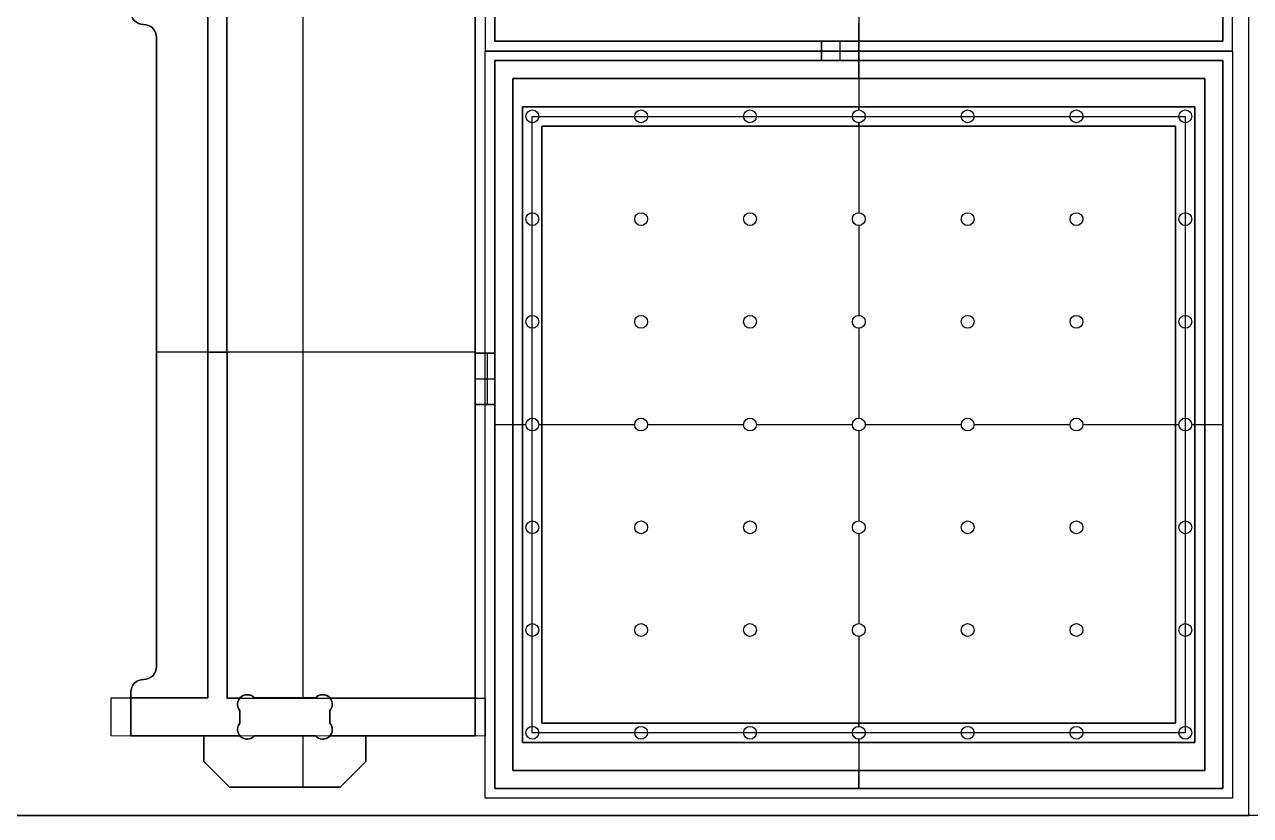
# Model space of a CAD drawing. Extents: x 0 to 96, y 0 to 48.
# Drawn here: x 48.17 to 72.03, y 0 to 15.4 of the extents above; entities that cross this region are included whole.
import ezdxf

# ---------------------------------------------------------------- set-up
doc = ezdxf.new("R2010")
doc.units = 0
doc.header["$MEASUREMENT"] = 0
for name, color, linetype in [('PECK_DRILLING', 100, 'CONTINUOUS'), ('POCKETS_10_MM', 5, 'CONTINUOUS'), ('PROFILE_-_INSIDE', 30, 'CONTINUOUS'), ('PROFILE_-_ON', 216, 'CONTINUOUS'), ('PROFILE_-_OUTSIDE', 18, 'CONTINUOUS'), ('STOCK_PERIMETER', 1, 'CONTINUOUS'), ('TABS', 51, 'CONTINUOUS')]:
    doc.layers.add(name, color=color, linetype=linetype)

msp = doc.modelspace()

# ---------------------------------------------------------------- linework, layer by layer
at = {"layer": 'PECK_DRILLING'}
for centre in [(58.054, 13.61), (60.172, 13.61), (62.29, 13.61), (64.408, 13.61), (66.526, 13.61), (68.644, 13.61), (70.762, 13.61), (58.054, 11.61), (60.172, 11.61), (62.29, 11.61), (64.408, 11.61), (66.526, 11.61), (68.644, 11.61), (70.762, 11.61), (58.054, 9.61), (60.172, 9.61), (62.29, 9.61), (64.408, 9.61), (66.526, 9.61), (68.644, 9.61), (70.762, 9.61), (58.054, 7.61), (60.172, 7.61), (62.29, 7.61), (64.408, 7.61), (66.526, 7.61), (68.644, 7.61), (70.762, 7.61), (58.054, 5.61), (60.172, 5.61), (62.29, 5.61), (64.408, 5.61), (66.526, 5.61), (68.644, 5.61), (70.762, 5.61), (58.054, 3.61), (60.172, 3.61), (62.29, 3.61), (64.408, 3.61), (66.526, 3.61), (68.644, 3.61), (70.762, 3.61), (58.054, 1.61), (60.172, 1.61), (62.29, 1.61), (64.408, 1.61), (66.526, 1.61), (68.644, 1.61), (70.762, 1.61)]:
    msp.add_circle(centre, 0.125, dxfattribs=at)
at = {"layer": 'POCKETS_10_MM'}
for points in [[(57.136, 14.887), (71.681, 14.887), (71.681, 29.433), (57.136, 29.433)], [(49.861, 1.55), (49.861, 2.288), (51.741, 2.288), (51.741, 15.758), (49.861, 15.758), (49.86, 16.496), (57.135, 16.496), (57.136, 15.758), (52.111, 15.758), (52.114, 2.287), (57.136, 2.287), (57.136, 1.547)], [(57.136, 14.882), (71.681, 14.882), (71.681, 0.337), (57.136, 0.337)], [(57.673, 14.345), (71.143, 14.345), (71.143, 0.875), (57.673, 0.875)], [(70.949, 13.797), (70.949, 1.422), (57.867, 1.422), (57.867, 13.797)], [(70.574, 13.422), (70.574, 1.797), (58.242, 1.797), (58.242, 13.422)]]:
    msp.add_lwpolyline(points, close=True, dxfattribs=at)
at = {"layer": 'PROFILE_-_INSIDE'}
msp.add_lwpolyline([(52.647, 2.288), (53.835, 2.288, -1), (54.116, 2.039), (54.116, 1.798, -1), (53.835, 1.55), (52.647, 1.55, -1), (52.366, 1.798), (52.366, 2.039, -1)], format="xyb", close=True, dxfattribs=at)
at = {"layer": 'PROFILE_-_ON'}
msp.add_lwpolyline([(70.762, 13.61), (70.762, 1.61), (58.054, 1.61), (58.054, 13.61)], close=True, dxfattribs=at)
at = {"layer": 'PROFILE_-_OUTSIDE'}
for p, q in [((57.323, 15.075), (57.323, 29.245)), ((57.323, 29.245, 0.34), (57.323, 15.075, 0.34)), ((71.493, 29.245), (71.493, 15.075)), ((71.493, 15.075, 0.34), (71.493, 29.245, 0.34)), ((56.943, 1.55), (56.943, 16.495)), ((56.943, 16.495), (56.943, 1.55)), ((64.408, 16.035), (64.408, 15.075)), ((51.741, 15.758, 0.34), (51.741, 2.288, 0.34)), ((51.741, 15.758, 0.74), (51.741, 2.288, 0.74)), ((51.741, 2.288, 0.54), (51.741, 15.758, 0.54)), ((52.114, 2.287, 0.74), (52.111, 15.758, 0.74)), ((52.114, 2.287, 0.34), (52.111, 15.758, 0.34)), ((52.111, 15.758, 0.54), (52.114, 2.287, 0.54)), ((53.592, 15.758), (53.592, 2.288)), ((53.592, 15.758, 0.74), (53.592, 2.288, 0.74)), ((56.943, 15.758, 0.74), (56.943, 2.287, 0.74)), ((56.943, 2.287, 0.37), (56.943, 15.758, 0.37)), ((64.408, 15.075, 0.34), (64.408, 15.425, 0.34)), ((50.741, 15.148), (50.741, 2.898)), ((50.741, 15.148), (50.741, 15.148, 0.74)), ((71.493, 15.075), (57.323, 15.075)), ((57.323, 15.075), (57.323, 15.075, 0.34)), ((57.323, 15.075, 0.34), (71.493, 15.075, 0.34)), ((64.408, 15.075), (64.408, 15.075, 0.34)), ((71.493, 15.075, 0.34), (71.493, 15.075)), ((57.323, 0.525), (57.323, 14.695)), ((57.323, 14.695), (71.493, 14.695)), ((57.323, 14.695, 0.34), (57.323, 0.525, 0.34)), ((71.493, 14.695, 0.34), (57.323, 14.695, 0.34)), ((57.323, 14.695, 0.34), (57.323, 14.695)), ((64.408, 14.695), (64.408, 13.735)), ((64.408, 14.695), (64.408, 14.695, 0.34)), ((64.408, 14.345, 0.34), (64.408, 14.695, 0.34)), ((71.493, 14.695), (71.493, 0.525)), ((71.493, 0.525, 0.34), (71.493, 14.695, 0.34)), ((71.493, 14.695, 0.34), (71.493, 14.695)), ((57.673, 14.345, 0.74), (57.673, 14.345, 0.34)), ((57.673, 14.345, 0.34), (71.143, 14.345, 0.34)), ((57.673, 0.875, 0.34), (57.673, 14.345, 0.34)), ((57.673, 14.345, 0.74), (71.143, 14.345, 0.74)), ((57.673, 0.875, 0.74), (57.673, 14.345, 0.74)), ((71.143, 14.345, 0.54), (57.673, 14.345, 0.54)), ((57.673, 14.345, 0.54), (57.673, 0.875, 0.54)), ((64.408, 14.345, 0.74), (64.408, 14.345, 0.34)), ((64.408, 14.345, 0.74), (64.408, 13.797, 0.74)), ((71.143, 14.345, 0.34), (71.143, 14.345, 0.74)), ((71.143, 14.345, 0.34), (71.143, 0.875, 0.34)), ((71.143, 14.345, 0.74), (71.143, 0.875, 0.74)), ((71.143, 0.875, 0.54), (71.143, 14.345, 0.54)), ((70.949, 13.797, 0.34), (57.867, 13.797, 0.34)), ((57.867, 13.797, 0.34), (57.867, 13.797, 0.74)), ((57.867, 13.797, 0.34), (57.867, 1.422, 0.34)), ((70.949, 13.797, 0.74), (57.867, 13.797, 0.74)), ((57.867, 13.797, 0.74), (57.867, 1.422, 0.74)), ((57.867, 13.797, 0.54), (70.949, 13.797, 0.54)), ((57.867, 1.422, 0.54), (57.867, 13.797, 0.54)), ((57.929, 13.61), (57.929, 13.61, 0.34)), ((58.054, 13.735), (58.054, 13.735, 0.34)), ((58.179, 13.61), (58.179, 13.61, 0.34)), ((60.047, 13.61), (60.047, 13.61, 0.34)), ((60.172, 13.735), (60.172, 13.735, 0.34)), ((60.297, 13.61), (60.297, 13.61, 0.34)), ((62.165, 13.61), (62.165, 13.61, 0.34)), ((62.29, 13.735), (62.29, 13.735, 0.34)), ((62.415, 13.61), (62.415, 13.61, 0.34)), ((64.283, 13.61), (64.283, 13.61, 0.34)), ((64.408, 13.797, 0.74), (64.408, 13.797, 0.34)), ((64.408, 13.735, 0.34), (64.408, 13.797, 0.34)), ((64.408, 13.735), (64.408, 13.735, 0.34)), ((64.533, 13.61), (64.533, 13.61, 0.34)), ((66.401, 13.61), (66.401, 13.61, 0.34)), ((66.526, 13.735), (66.526, 13.735, 0.34)), ((66.651, 13.61), (66.651, 13.61, 0.34)), ((68.519, 13.61), (68.519, 13.61, 0.34)), ((68.644, 13.735), (68.644, 13.735, 0.34)), ((68.769, 13.61), (68.769, 13.61, 0.34)), ((70.637, 13.61), (70.637, 13.61, 0.34)), ((70.762, 13.735), (70.762, 13.735, 0.34)), ((70.887, 13.61), (70.887, 13.61, 0.34)), ((70.949, 13.797, 0.74), (70.949, 13.797, 0.34)), ((70.949, 1.422, 0.34), (70.949, 13.797, 0.34)), ((70.949, 1.422, 0.74), (70.949, 13.797, 0.74)), ((70.949, 13.797, 0.54), (70.949, 1.422, 0.54)), ((58.054, 13.485), (58.054, 13.485, 0.34)), ((58.242, 1.797, 0.34), (58.242, 13.422, 0.34)), ((58.242, 13.422, 0.34), (58.242, 13.422, 0.74)), ((58.242, 13.422, 0.34), (70.574, 13.422, 0.34)), ((58.242, 1.797, 0.74), (58.242, 13.422, 0.74)), ((58.242, 13.422, 0.74), (70.574, 13.422, 0.74)), ((58.242, 13.422, 0.54), (58.242, 1.797, 0.54)), ((70.574, 13.422, 0.54), (58.242, 13.422, 0.54)), ((60.172, 13.485), (60.172, 13.485, 0.34)), ((62.29, 13.485), (62.29, 13.485, 0.34)), ((64.408, 13.485), (64.408, 13.485, 0.34)), ((64.408, 13.485), (64.408, 11.735)), ((64.408, 13.422, 0.34), (64.408, 13.485, 0.34)), ((64.408, 13.422, 0.74), (64.408, 13.422, 0.34)), ((64.408, 13.422, 0.74), (64.408, 11.735, 0.74)), ((66.526, 13.485), (66.526, 13.485, 0.34)), ((68.644, 13.485), (68.644, 13.485, 0.34)), ((70.574, 13.422, 0.74), (70.574, 13.422, 0.34)), ((70.574, 13.422, 0.34), (70.574, 1.797, 0.34)), ((70.574, 13.422, 0.74), (70.574, 1.797, 0.74)), ((70.574, 1.797, 0.54), (70.574, 13.422, 0.54)), ((70.762, 13.485), (70.762, 13.485, 0.34)), ((58.054, 11.735), (58.054, 11.735, 0.34)), ((60.172, 11.735), (60.172, 11.735, 0.74)), ((62.29, 11.735), (62.29, 11.735, 0.74)), ((64.408, 11.735), (64.408, 11.735, 0.74)), ((66.526, 11.735), (66.526, 11.735, 0.74)), ((68.644, 11.735), (68.644, 11.735, 0.74)), ((70.762, 11.735), (70.762, 11.735, 0.34)), ((57.929, 11.61), (57.929, 11.61, 0.34)), ((58.054, 11.485), (58.054, 11.485, 0.34)), ((58.179, 11.61), (58.179, 11.61, 0.34)), ((60.047, 11.61), (60.047, 11.61, 0.74)), ((60.172, 11.485), (60.172, 11.485, 0.74)), ((60.297, 11.61), (60.297, 11.61, 0.74)), ((62.165, 11.61), (62.165, 11.61, 0.74)), ((62.29, 11.485), (62.29, 11.485, 0.74)), ((62.415, 11.61), (62.415, 11.61, 0.74)), ((64.283, 11.61), (64.283, 11.61, 0.74)), ((64.408, 11.485), (64.408, 11.485, 0.74)), ((64.408, 11.485), (64.408, 9.735)), ((64.408, 11.485, 0.74), (64.408, 9.735, 0.74)), ((64.533, 11.61), (64.533, 11.61, 0.74)), ((66.401, 11.61), (66.401, 11.61, 0.74)), ((66.526, 11.485), (66.526, 11.485, 0.74)), ((66.651, 11.61), (66.651, 11.61, 0.74)), ((68.519, 11.61), (68.519, 11.61, 0.74)), ((68.644, 11.485), (68.644, 11.485, 0.74)), ((68.769, 11.61), (68.769, 11.61, 0.74)), ((70.637, 11.61), (70.637, 11.61, 0.34)), ((70.762, 11.485), (70.762, 11.485, 0.34)), ((70.887, 11.61), (70.887, 11.61, 0.34)), ((57.929, 9.61), (57.929, 9.61, 0.34)), ((58.054, 9.735), (58.054, 9.735, 0.34)), ((58.179, 9.61), (58.179, 9.61, 0.34)), ((60.047, 9.61), (60.047, 9.61, 0.74)), ((60.172, 9.735), (60.172, 9.735, 0.74)), ((60.297, 9.61), (60.297, 9.61, 0.74)), ((62.165, 9.61), (62.165, 9.61, 0.74)), ((62.29, 9.735), (62.29, 9.735, 0.74)), ((62.415, 9.61), (62.415, 9.61, 0.74)), ((64.283, 9.61), (64.283, 9.61, 0.74)), ((64.408, 9.735), (64.408, 9.735, 0.74)), ((64.533, 9.61), (64.533, 9.61, 0.74)), ((66.401, 9.61), (66.401, 9.61, 0.74)), ((66.526, 9.735), (66.526, 9.735, 0.74)), ((66.651, 9.61), (66.651, 9.61, 0.74)), ((68.519, 9.61), (68.519, 9.61, 0.74)), ((68.644, 9.735), (68.644, 9.735, 0.74)), ((68.769, 9.61), (68.769, 9.61, 0.74)), ((70.637, 9.61), (70.637, 9.61, 0.34)), ((70.762, 9.735), (70.762, 9.735, 0.34)), ((70.887, 9.61), (70.887, 9.61, 0.34)), ((58.054, 9.485), (58.054, 9.485, 0.34)), ((60.172, 9.485), (60.172, 9.485, 0.74)), ((62.29, 9.485), (62.29, 9.485, 0.74)), ((64.408, 9.485), (64.408, 9.485, 0.74)), ((64.408, 9.485), (64.408, 7.735)), ((64.408, 9.485, 0.74), (64.408, 7.735, 0.74)), ((66.526, 9.485), (66.526, 9.485, 0.74)), ((68.644, 9.485), (68.644, 9.485, 0.74)), ((70.762, 9.485), (70.762, 9.485, 0.34)), ((50.741, 9.023), (56.943, 9.023)), ((50.741, 9.023, 0.74), (51.741, 9.023, 0.74)), ((51.741, 9.023, 0.74), (51.741, 9.023, 0.34)), ((51.741, 9.022, 0.34), (52.113, 9.022, 0.34)), ((52.113, 9.023, 0.74), (56.943, 9.023, 0.74)), ((52.113, 9.022, 0.74), (52.113, 9.022, 0.34)), ((56.943, 9.022), (56.943, 9.022, 0.74)), ((58.054, 7.735), (58.054, 7.735, 0.34)), ((60.172, 7.735), (60.172, 7.735, 0.74)), ((62.29, 7.735), (62.29, 7.735, 0.74)), ((64.408, 7.735), (64.408, 7.735, 0.74)), ((66.526, 7.735), (66.526, 7.735, 0.74)), ((68.644, 7.735), (68.644, 7.735, 0.74)), ((70.762, 7.735), (70.762, 7.735, 0.34)), ((57.323, 7.61), (57.929, 7.61)), ((57.323, 7.61), (57.323, 7.61, 0.34)), ((57.323, 7.61, 0.34), (57.673, 7.61, 0.34)), ((57.673, 7.61, 0.74), (57.673, 7.61, 0.34)), ((57.673, 7.61, 0.74), (57.867, 7.61, 0.74)), ((57.867, 7.61, 0.74), (57.867, 7.61, 0.34)), ((57.867, 7.61, 0.34), (57.929, 7.61, 0.34)), ((57.929, 7.61), (57.929, 7.61, 0.34)), ((58.054, 7.485), (58.054, 7.485, 0.34)), ((58.179, 7.61), (60.047, 7.61)), ((58.179, 7.61, 0.34), (58.242, 7.61, 0.34)), ((58.179, 7.61), (58.179, 7.61, 0.34)), ((58.242, 7.61, 0.74), (58.242, 7.61, 0.34)), ((58.242, 7.61, 0.74), (60.047, 7.61, 0.74)), ((60.047, 7.61), (60.047, 7.61, 0.74)), ((60.172, 7.485), (60.172, 7.485, 0.74)), ((60.297, 7.61), (62.165, 7.61)), ((60.297, 7.61, 0.74), (62.165, 7.61, 0.74)), ((60.297, 7.61), (60.297, 7.61, 0.74)), ((62.165, 7.61), (62.165, 7.61, 0.74)), ((62.29, 7.485), (62.29, 7.485, 0.74)), ((62.415, 7.61), (64.283, 7.61)), ((62.415, 7.61, 0.74), (64.283, 7.61, 0.74)), ((62.415, 7.61), (62.415, 7.61, 0.74)), ((64.283, 7.61), (64.283, 7.61, 0.74)), ((64.408, 7.485), (64.408, 7.485, 0.74)), ((64.408, 7.485), (64.408, 5.735)), ((64.408, 7.485, 0.74), (64.408, 5.735, 0.74)), ((64.533, 7.61), (66.401, 7.61)), ((64.533, 7.61, 0.74), (66.401, 7.61, 0.74)), ((64.533, 7.61), (64.533, 7.61, 0.74)), ((66.401, 7.61), (66.401, 7.61, 0.74)), ((66.526, 7.485), (66.526, 7.485, 0.74)), ((66.651, 7.61), (68.519, 7.61)), ((66.651, 7.61, 0.74), (68.519, 7.61, 0.74)), ((66.651, 7.61), (66.651, 7.61, 0.74)), ((68.519, 7.61), (68.519, 7.61, 0.74)), ((68.644, 7.485), (68.644, 7.485, 0.74)), ((68.769, 7.61), (70.637, 7.61)), ((68.769, 7.61, 0.74), (70.574, 7.61, 0.74)), ((68.769, 7.61), (68.769, 7.61, 0.74)), ((70.574, 7.61, 0.74), (70.574, 7.61, 0.34)), ((70.574, 7.61, 0.34), (70.637, 7.61, 0.34)), ((70.637, 7.61), (70.637, 7.61, 0.34)), ((70.762, 7.485), (70.762, 7.485, 0.34)), ((70.887, 7.61), (71.493, 7.61)), ((70.887, 7.61, 0.34), (70.949, 7.61, 0.34)), ((70.887, 7.61), (70.887, 7.61, 0.34)), ((70.949, 7.61, 0.74), (71.143, 7.61, 0.74)), ((70.949, 7.61, 0.74), (70.949, 7.61, 0.34)), ((71.143, 7.61, 0.74), (71.143, 7.61, 0.34)), ((71.143, 7.61, 0.34), (71.493, 7.61, 0.34)), ((71.493, 7.61), (71.493, 7.61, 0.34)), ((58.054, 5.735), (58.054, 5.735, 0.34)), ((60.172, 5.735), (60.172, 5.735, 0.74)), ((62.29, 5.735), (62.29, 5.735, 0.74)), ((64.408, 5.735), (64.408, 5.735, 0.74)), ((66.526, 5.735), (66.526, 5.735, 0.74)), ((68.644, 5.735), (68.644, 5.735, 0.74)), ((70.762, 5.735), (70.762, 5.735, 0.34)), ((57.929, 5.61), (57.929, 5.61, 0.34)), ((58.179, 5.61), (58.179, 5.61, 0.34)), ((60.047, 5.61), (60.047, 5.61, 0.74)), ((60.297, 5.61), (60.297, 5.61, 0.74)), ((62.165, 5.61), (62.165, 5.61, 0.74)), ((62.415, 5.61), (62.415, 5.61, 0.74)), ((64.283, 5.61), (64.283, 5.61, 0.74)), ((64.533, 5.61), (64.533, 5.61, 0.74)), ((66.401, 5.61), (66.401, 5.61, 0.74)), ((66.651, 5.61), (66.651, 5.61, 0.74)), ((68.519, 5.61), (68.519, 5.61, 0.74)), ((68.769, 5.61), (68.769, 5.61, 0.74)), ((70.637, 5.61), (70.637, 5.61, 0.34)), ((70.887, 5.61), (70.887, 5.61, 0.34)), ((58.054, 5.485), (58.054, 5.485, 0.34)), ((60.172, 5.485), (60.172, 5.485, 0.74)), ((62.29, 5.485), (62.29, 5.485, 0.74)), ((64.408, 5.485), (64.408, 5.485, 0.74)), ((64.408, 5.485), (64.408, 3.735)), ((64.408, 5.485, 0.74), (64.408, 3.735, 0.74)), ((66.526, 5.485), (66.526, 5.485, 0.74)), ((68.644, 5.485), (68.644, 5.485, 0.74)), ((70.762, 5.485), (70.762, 5.485, 0.34)), ((57.929, 3.61), (57.929, 3.61, 0.34)), ((58.054, 3.735), (58.054, 3.735, 0.34)), ((58.179, 3.61), (58.179, 3.61, 0.34)), ((60.047, 3.61), (60.047, 3.61, 0.74)), ((60.172, 3.735), (60.172, 3.735, 0.74)), ((60.297, 3.61), (60.297, 3.61, 0.74)), ((62.165, 3.61), (62.165, 3.61, 0.74)), ((62.29, 3.735), (62.29, 3.735, 0.74)), ((62.415, 3.61), (62.415, 3.61, 0.74)), ((64.283, 3.61), (64.283, 3.61, 0.74)), ((64.408, 3.735), (64.408, 3.735, 0.74)), ((64.533, 3.61), (64.533, 3.61, 0.74)), ((66.401, 3.61), (66.401, 3.61, 0.74)), ((66.526, 3.735), (66.526, 3.735, 0.74)), ((66.651, 3.61), (66.651, 3.61, 0.74)), ((68.519, 3.61), (68.519, 3.61, 0.74)), ((68.644, 3.735), (68.644, 3.735, 0.74)), ((68.769, 3.61), (68.769, 3.61, 0.74)), ((70.637, 3.61), (70.637, 3.61, 0.34)), ((70.762, 3.735), (70.762, 3.735, 0.34)), ((70.887, 3.61), (70.887, 3.61, 0.34)), ((58.054, 3.485), (58.054, 3.485, 0.34)), ((60.172, 3.485), (60.172, 3.485, 0.74)), ((62.29, 3.485), (62.29, 3.485, 0.74)), ((64.408, 3.485), (64.408, 3.485, 0.74)), ((64.408, 3.485), (64.408, 1.735)), ((64.408, 3.485, 0.74), (64.408, 1.797, 0.74)), ((66.526, 3.485), (66.526, 3.485, 0.74)), ((68.644, 3.485), (68.644, 3.485, 0.74)), ((70.762, 3.485), (70.762, 3.485, 0.34)), ((50.741, 2.898), (50.741, 2.898, 0.74)), ((50.491, 2.648), (50.491, 2.648, 0.74)), ((50.241, 2.398), (50.241, 1.55)), ((50.241, 2.398), (50.241, 2.398, 0.74)), ((51.741, 2.288, 0.34), (50.241, 2.288, 0.34)), ((50.241, 2.288, 0.34), (50.241, 2.288, 0.74)), ((50.241, 2.288, 0.34), (50.241, 1.55, 0.34)), ((51.741, 2.288, 0.74), (50.241, 2.288, 0.74)), ((50.241, 2.288, 0.54), (51.741, 2.288, 0.54)), ((50.801, 2.288, 0.74), (50.801, 2.288, 0.34)), ((51.741, 2.288, 0.34), (51.741, 2.288, 0.74)), ((52.114, 2.287, 0.34), (52.114, 2.287, 0.74)), ((52.365, 2.287, 0.74), (52.114, 2.287, 0.74)), ((52.365, 2.287, 0.34), (52.114, 2.287, 0.34)), ((52.114, 2.287, 0.54), (52.365, 2.287, 0.54)), ((52.365, 2.287, 0.34), (52.365, 2.287, 0.74)), ((52.382, 2.304), (52.382, 2.304, 0.74)), ((52.647, 2.288), (52.647, 2.287, 0.34)), ((52.647, 2.288), (53.835, 2.288)), ((52.647, 2.287, 0.34), (52.647, 2.288, 0.74)), ((53.835, 2.288, 0.74), (52.647, 2.288, 0.74)), ((53.835, 2.288, 0.5), (52.647, 2.288, 0.5)), ((53.835, 2.287, 0.34), (52.647, 2.287, 0.34)), ((53.241, 2.288, 0.34), (53.241, 2.288, 0.74)), ((53.241, 2.288), (53.241, 2.288, 0.34)), ((53.835, 2.288, 0.74), (53.835, 2.287, 0.34)), ((53.835, 2.287, 0.34), (53.835, 2.288)), ((54.1, 2.304), (54.1, 2.304, 0.74)), ((56.943, 2.287, 0.74), (54.117, 2.287, 0.74)), ((54.117, 2.287, 0.74), (54.117, 2.287, 0.34)), ((56.943, 2.287, 0.34), (54.117, 2.287, 0.34)), ((54.117, 2.287, 0.54), (56.943, 2.287, 0.54)), ((54.625, 2.287, 0.74), (54.625, 2.287, 0.34)), ((56.943, 2.287, 0.74), (56.943, 2.287, 0.34)), ((52.366, 1.798), (52.366, 2.039)), ((52.366, 2.039, 0.34), (52.366, 1.798, 0.34)), ((52.366, 2.039, 0.34), (52.366, 2.039)), ((52.366, 1.919), (52.366, 1.919, 0.34)), ((54.116, 2.039), (54.116, 1.798)), ((54.116, 1.798, 0.34), (54.116, 2.039, 0.34)), ((54.116, 2.039, 0.34), (54.116, 2.039)), ((54.116, 1.919), (54.116, 1.919, 0.34)), ((52.366, 1.798, 0.34), (52.366, 1.798)), ((54.116, 1.798, 0.34), (54.116, 1.798)), ((58.054, 1.735), (58.054, 1.735, 0.34)), ((70.574, 1.797, 0.34), (58.242, 1.797, 0.34)), ((58.242, 1.797, 0.34), (58.242, 1.797, 0.74)), ((70.574, 1.797, 0.74), (58.242, 1.797, 0.74)), ((58.242, 1.797, 0.54), (70.574, 1.797, 0.54)), ((60.172, 1.735), (60.172, 1.735, 0.34)), ((62.29, 1.735), (62.29, 1.735, 0.34)), ((64.408, 1.797, 0.74), (64.408, 1.797, 0.34)), ((64.408, 1.735, 0.34), (64.408, 1.797, 0.34)), ((64.408, 1.735), (64.408, 1.735, 0.34)), ((66.526, 1.735), (66.526, 1.735, 0.34)), ((68.644, 1.735), (68.644, 1.735, 0.34)), ((70.574, 1.797, 0.34), (70.574, 1.797, 0.74)), ((70.762, 1.735), (70.762, 1.735, 0.34)), ((50.241, 1.55), (51.663, 1.55)), ((51.663, 1.55), (50.241, 1.55)), ((50.241, 1.55, 0.34), (50.241, 1.55)), ((50.241, 1.55, 0.34), (51.663, 1.55, 0.34)), ((50.952, 1.55), (50.952, 1.55, 0.34)), ((51.663, 1.55), (51.663, 1.05)), ((51.663, 1.05), (51.663, 1.55)), ((51.663, 1.05, 0.74), (51.663, 1.55, 0.74)), ((51.663, 1.55, 0.74), (51.663, 1.55, 0.34)), ((51.663, 1.55, 0.34), (51.663, 1.55)), ((51.663, 1.55, 0.74), (52.367, 1.549, 0.74)), ((51.663, 1.55, 0.34), (52.367, 1.549, 0.34)), ((51.663, 1.55, 0.37), (51.663, 1.05, 0.37)), ((52.367, 1.549, 0.54), (51.663, 1.549, 0.54)), ((52.367, 1.549, 0.74), (52.367, 1.549, 0.34)), ((52.382, 1.534), (52.382, 1.534, 0.74)), ((53.835, 1.55), (52.647, 1.55)), ((52.647, 1.55, 0.74), (52.647, 1.549, 0.34)), ((52.647, 1.549, 0.34), (52.647, 1.55)), ((52.647, 1.55, 0.74), (53.835, 1.55, 0.74)), ((52.647, 1.55, 0.5), (53.835, 1.55, 0.5)), ((52.647, 1.549, 0.34), (53.835, 1.549, 0.34)), ((53.241, 1.55, 0.34), (53.241, 1.55, 0.74)), ((53.241, 1.55), (53.241, 1.55, 0.34)), ((53.592, 1.55), (53.592, 0.55)), ((53.592, 1.55, 0.74), (53.592, 0.55, 0.74)), ((53.835, 1.55, 0.74), (53.835, 1.549, 0.34)), ((53.835, 1.549, 0.34), (53.835, 1.55)), ((54.1, 1.534), (54.1, 1.534, 0.74)), ((54.114, 1.548, 0.74), (54.818, 1.55, 0.74)), ((54.114, 1.548, 0.34), (54.818, 1.549, 0.34)), ((54.114, 1.548, 0.34), (54.114, 1.548, 0.74)), ((54.818, 1.548, 0.54), (54.114, 1.548, 0.54)), ((54.818, 1.05), (54.818, 1.55)), ((54.818, 1.55), (55.042, 1.55)), ((54.818, 1.55), (54.818, 1.05)), ((56.943, 1.55), (54.818, 1.55)), ((54.818, 1.549, 0.34), (54.818, 1.55, 0.74)), ((54.818, 1.55, 0.74), (54.818, 1.05, 0.74)), ((54.818, 1.549, 0.34), (54.818, 1.55)), ((54.818, 1.05, 0.37), (54.818, 1.55, 0.37)), ((54.818, 1.549, 0.34), (56.943, 1.549, 0.34)), ((55.042, 1.55), (56.943, 1.55)), ((55.042, 1.55), (55.042, 1.55, 0.34)), ((56.943, 1.549, 0.34), (56.943, 1.55)), ((57.929, 1.61), (57.929, 1.61, 0.34)), ((58.054, 1.485), (58.054, 1.485, 0.34)), ((58.179, 1.61), (58.179, 1.61, 0.34)), ((60.047, 1.61), (60.047, 1.61, 0.34)), ((60.172, 1.485), (60.172, 1.485, 0.34)), ((60.297, 1.61), (60.297, 1.61, 0.34)), ((62.165, 1.61), (62.165, 1.61, 0.34)), ((62.29, 1.485), (62.29, 1.485, 0.34)), ((62.415, 1.61), (62.415, 1.61, 0.34)), ((64.283, 1.61), (64.283, 1.61, 0.34)), ((64.408, 1.485), (64.408, 1.485, 0.34)), ((64.408, 1.485), (64.408, 0.525)), ((64.408, 1.422, 0.34), (64.408, 1.485, 0.34)), ((64.533, 1.61), (64.533, 1.61, 0.34)), ((66.401, 1.61), (66.401, 1.61, 0.34)), ((66.526, 1.485), (66.526, 1.485, 0.34)), ((66.651, 1.61), (66.651, 1.61, 0.34)), ((68.519, 1.61), (68.519, 1.61, 0.34)), ((68.644, 1.485), (68.644, 1.485, 0.34)), ((68.769, 1.61), (68.769, 1.61, 0.34)), ((70.637, 1.61), (70.637, 1.61, 0.34)), ((70.762, 1.485), (70.762, 1.485, 0.34)), ((70.887, 1.61), (70.887, 1.61, 0.34)), ((51.663, 1.3), (51.663, 1.3, 0.74)), ((54.818, 1.3), (54.818, 1.3, 0.74)), ((57.867, 1.422, 0.34), (57.867, 1.422, 0.74)), ((57.867, 1.422, 0.34), (70.949, 1.422, 0.34)), ((57.867, 1.422, 0.74), (70.949, 1.422, 0.74)), ((70.949, 1.422, 0.54), (57.867, 1.422, 0.54)), ((64.408, 1.422, 0.74), (64.408, 0.875, 0.74)), ((64.408, 1.422, 0.74), (64.408, 1.422, 0.34)), ((70.949, 1.422, 0.34), (70.949, 1.422, 0.74)), ((51.663, 1.05), (52.163, 0.55)), ((52.163, 0.55), (51.663, 1.05)), ((52.163, 0.55, 0.74), (51.663, 1.05, 0.74)), ((51.663, 1.05, 0.74), (51.663, 1.05)), ((51.663, 1.05, 0.37), (52.163, 0.55, 0.37)), ((54.318, 0.55), (54.818, 1.05)), ((54.818, 1.05), (54.318, 0.55)), ((54.818, 1.05, 0.74), (54.318, 0.55, 0.74)), ((54.318, 0.55, 0.37), (54.818, 1.05, 0.37)), ((54.818, 1.05, 0.74), (54.818, 1.05)), ((51.913, 0.8), (51.913, 0.8, 0.74)), ((54.568, 0.8), (54.568, 0.8, 0.74)), ((71.143, 0.875, 0.34), (57.673, 0.875, 0.34)), ((57.673, 0.875, 0.34), (57.673, 0.875, 0.74)), ((71.143, 0.875, 0.74), (57.673, 0.875, 0.74)), ((57.673, 0.875, 0.54), (71.143, 0.875, 0.54)), ((64.408, 0.875, 0.74), (64.408, 0.875, 0.34)), ((64.408, 0.525, 0.34), (64.408, 0.875, 0.34)), ((71.143, 0.875, 0.34), (71.143, 0.875, 0.74)), ((52.163, 0.55), (54.318, 0.55)), ((54.318, 0.55), (52.163, 0.55)), ((54.318, 0.55, 0.74), (52.163, 0.55, 0.74)), ((52.163, 0.55, 0.74), (52.163, 0.55)), ((52.163, 0.55, 0.37), (54.318, 0.55, 0.37)), ((53.241, 0.55), (53.241, 0.55, 0.74)), ((54.318, 0.55, 0.74), (54.318, 0.55)), ((71.493, 0.525), (57.323, 0.525)), ((57.323, 0.525), (57.323, 0.525, 0.34)), ((57.323, 0.525, 0.34), (71.493, 0.525, 0.34)), ((64.408, 0.525), (64.408, 0.525, 0.34)), ((71.493, 0.525, 0.34), (71.493, 0.525))]:
    msp.add_line(p, q, dxfattribs=at)
for points in [[(57.323, 15.075), (71.493, 15.075), (71.493, 29.245), (57.323, 29.245)], [(57.323, 0.525), (57.323, 14.695), (71.493, 14.695), (71.493, 0.525)]]:
    msp.add_lwpolyline(points, close=True, dxfattribs=at)
for points in [[(50.241, 1.55), (50.241, 2.398, -0.414213), (50.491, 2.648, 0.414213), (50.741, 2.898), (50.741, 15.148, 0.414214), (50.491, 15.398, -0.414213), (50.241, 15.648), (50.241, 16.496)], [(50.241, 2.288), (50.241, 2.398, -0.414213), (50.491, 2.648, 0.414213), (50.741, 2.898), (50.741, 15.148, 0.414214), (50.491, 15.398, -0.414213), (50.241, 15.648), (50.241, 15.758)], [(50.241, 15.758), (50.241, 15.648, 0.414213), (50.491, 15.398, -0.414214), (50.741, 15.148), (50.741, 2.898, -0.414213), (50.491, 2.648, 0.414213), (50.241, 2.398), (50.241, 2.288)]]:
    msp.add_lwpolyline(points, format="xyb", dxfattribs=at)
for centre in [(58.054, 13.61), (58.054, 13.61, 0.34), (60.172, 13.61), (60.172, 13.61, 0.34), (62.29, 13.61), (62.29, 13.61, 0.34), (64.408, 13.61), (64.408, 13.61, 0.34), (66.526, 13.61), (66.526, 13.61, 0.34), (68.644, 13.61), (68.644, 13.61, 0.34), (70.762, 13.61), (70.762, 13.61, 0.34), (58.054, 11.61), (58.054, 11.61, 0.34), (60.172, 11.61), (60.172, 11.61, 0.74), (60.172, 11.61, 0.5), (62.29, 11.61), (62.29, 11.61, 0.74), (62.29, 11.61, 0.5), (64.408, 11.61), (64.408, 11.61, 0.74), (64.408, 11.61, 0.5), (66.526, 11.61), (66.526, 11.61, 0.74), (66.526, 11.61, 0.5), (68.644, 11.61), (68.644, 11.61, 0.74), (68.644, 11.61, 0.5), (70.762, 11.61), (70.762, 11.61, 0.34), (58.054, 9.61), (58.054, 9.61, 0.34), (60.172, 9.61), (60.172, 9.61, 0.74), (60.172, 9.61, 0.5), (62.29, 9.61), (62.29, 9.61, 0.74), (62.29, 9.61, 0.5), (64.408, 9.61), (64.408, 9.61, 0.74), (64.408, 9.61, 0.5), (66.526, 9.61), (66.526, 9.61, 0.74), (66.526, 9.61, 0.5), (68.644, 9.61), (68.644, 9.61, 0.74), (68.644, 9.61, 0.5), (70.762, 9.61), (70.762, 9.61, 0.34), (58.054, 7.61), (58.054, 7.61, 0.34), (60.172, 7.61), (60.172, 7.61, 0.74), (60.172, 7.61, 0.5), (62.29, 7.61), (62.29, 7.61, 0.74), (62.29, 7.61, 0.5), (64.408, 7.61), (64.408, 7.61, 0.74), (64.408, 7.61, 0.5), (66.526, 7.61), (66.526, 7.61, 0.74), (66.526, 7.61, 0.5), (68.644, 7.61), (68.644, 7.61, 0.74), (68.644, 7.61, 0.5), (70.762, 7.61), (70.762, 7.61, 0.34), (58.054, 5.61), (58.054, 5.61, 0.34), (60.172, 5.61), (60.172, 5.61, 0.74), (60.172, 5.61, 0.5), (62.29, 5.61), (62.29, 5.61, 0.74), (62.29, 5.61, 0.5), (64.408, 5.61), (64.408, 5.61, 0.74), (64.408, 5.61, 0.5), (66.526, 5.61), (66.526, 5.61, 0.74), (66.526, 5.61, 0.5), (68.644, 5.61), (68.644, 5.61, 0.74), (68.644, 5.61, 0.5), (70.762, 5.61), (70.762, 5.61, 0.34), (58.054, 3.61), (58.054, 3.61, 0.34), (60.172, 3.61), (60.172, 3.61, 0.74), (60.172, 3.61, 0.5), (62.29, 3.61), (62.29, 3.61, 0.74), (62.29, 3.61, 0.5), (64.408, 3.61), (64.408, 3.61, 0.74), (64.408, 3.61, 0.5), (66.526, 3.61), (66.526, 3.61, 0.74), (66.526, 3.61, 0.5), (68.644, 3.61), (68.644, 3.61, 0.74), (68.644, 3.61, 0.5), (70.762, 3.61), (70.762, 3.61, 0.34), (58.054, 1.61), (58.054, 1.61, 0.34), (60.172, 1.61), (60.172, 1.61, 0.34), (62.29, 1.61), (62.29, 1.61, 0.34), (64.408, 1.61), (64.408, 1.61, 0.34), (66.526, 1.61), (66.526, 1.61, 0.34), (68.644, 1.61), (68.644, 1.61, 0.34), (70.762, 1.61), (70.762, 1.61, 0.34)]:
    msp.add_circle(centre, 0.125, dxfattribs=at)
for centre, radius, start, end in [((50.491, 15.148), 0.25, 0, 90), ((50.491, 2.898), 0.25, 270, 360), ((50.491, 2.398), 0.25, 90, 180), ((52.506, 2.164), 0.188, 41.511, 221.511), ((52.506, 2.164, 0.34), 0.188, 139.0493, 221.511), ((52.506, 2.164, 0.74), 0.188, 41.511, 139.0493), ((52.506, 2.164, 0.5), 0.188, 41.511, 139.0493), ((53.976, 2.164), 0.188, 318.489, 138.489), ((53.976, 2.164, 0.74), 0.188, 40.9507, 138.489), ((53.976, 2.164, 0.5), 0.188, 40.9507, 138.489), ((53.976, 2.164, 0.34), 0.188, 318.489, 40.9507), ((-443092.453, -13.187, 0.34), 443149.396, 0.00190515, 0.00200057), ((52.506, 1.674), 0.188, 138.489, 318.489), ((52.506, 1.674, 0.34), 0.188, 138.489, 221.869), ((53.976, 1.674), 0.187, 221.511, 41.511), ((53.976, 1.674, 0.34), 0.188, 317.8352, 41.511), ((52.506, 1.674, 0.74), 0.187, 221.869, 318.489), ((52.506, 1.674, 0.5), 0.187, 221.869, 318.489), ((53.976, 1.674, 0.74), 0.188, 221.511, 317.8352), ((53.976, 1.674, 0.5), 0.188, 221.511, 317.8352)]:
    msp.add_arc(centre, radius, start, end, dxfattribs=at)
at = {"layer": 'STOCK_PERIMETER'}
for points in [[(0, 0), (0, 48), (96, 48), (96, 0)], [(48, 0), (72, 0), (72, 48), (48, 48)]]:
    msp.add_lwpolyline(points, close=True, dxfattribs=at)
at = {"layer": 'TABS'}
for p, q in [((64.408, 15.075), (63.681, 15.075)), ((63.681, 15.075), (63.681, 15.075, 0.15)), ((64.408, 15.075, 0.15), (63.681, 15.075, 0.15)), ((63.681, 15.075), (63.681, 14.695)), ((63.681, 15.075, 0.15), (63.681, 14.695, 0.15)), ((63.681, 14.695, 0.075), (63.681, 15.075, 0.075)), ((64.044, 14.695), (64.044, 15.075)), ((64.044, 14.695, 0.15), (64.044, 15.075, 0.15)), ((64.408, 15.075, 0.15), (64.408, 15.075)), ((64.408, 14.695), (64.408, 15.075)), ((64.408, 14.695, 0.15), (64.408, 15.075, 0.15)), ((64.408, 15.075, 0.075), (64.408, 14.695, 0.075)), ((64.408, 15.075), (64.408, 15.075, 0.15)), ((63.681, 14.695, 0.15), (63.681, 14.695)), ((63.681, 14.695), (64.408, 14.695)), ((63.681, 14.695, 0.15), (64.408, 14.695, 0.15)), ((64.408, 14.695), (64.408, 14.695, 0.15)), ((64.408, 14.695), (64.408, 14.695, 0.15)), ((56.943, 9, 0.15), (56.943, 9)), ((56.943, 9, 0.15), (56.943, 8, 0.15)), ((56.943, 9), (56.943, 8)), ((57.323, 9), (56.943, 9)), ((57.323, 9, 0.15), (56.943, 9, 0.15)), ((56.943, 9, 0.075), (57.323, 9, 0.075)), ((57.181, 8), (57.181, 9)), ((57.181, 9), (57.181, 9, 0.15)), ((57.181, 8, 0.15), (57.181, 9, 0.15)), ((57.323, 8), (57.323, 9)), ((57.323, 9), (57.323, 9, 0.15)), ((57.323, 8, 0.15), (57.323, 9, 0.15)), ((56.943, 8.5), (57.323, 8.5)), ((56.943, 8.5, 0.15), (57.323, 8.5, 0.15)), ((56.943, 8), (56.943, 8, 0.15)), ((56.943, 8), (57.323, 8)), ((56.943, 8, 0.15), (57.323, 8, 0.15)), ((57.323, 8, 0.075), (56.943, 8, 0.075)), ((57.181, 8), (57.181, 8, 0.15)), ((57.323, 8, 0.15), (57.323, 8))]:
    msp.add_line(p, q, dxfattribs=at)

doc.saveas('drawing.dxf')
